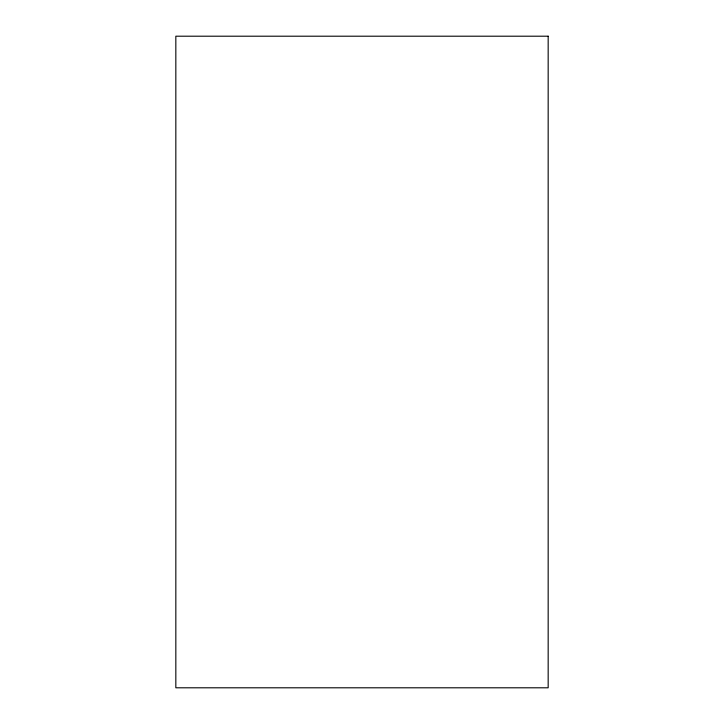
<?xml version="1.0" encoding="UTF-8"?>
<svg xmlns="http://www.w3.org/2000/svg" width="724" height="724" viewBox="0 0 724 724"><rect width="100%" height="100%" fill="white"/><g stroke="black" fill="none" stroke-linecap="round" stroke-linejoin="round"><path stroke-width="1.09" d="M548.168 36.2L175.832 36.2L175.832 687.8L548.168 687.8L548.168 36.2"/></g></svg>
